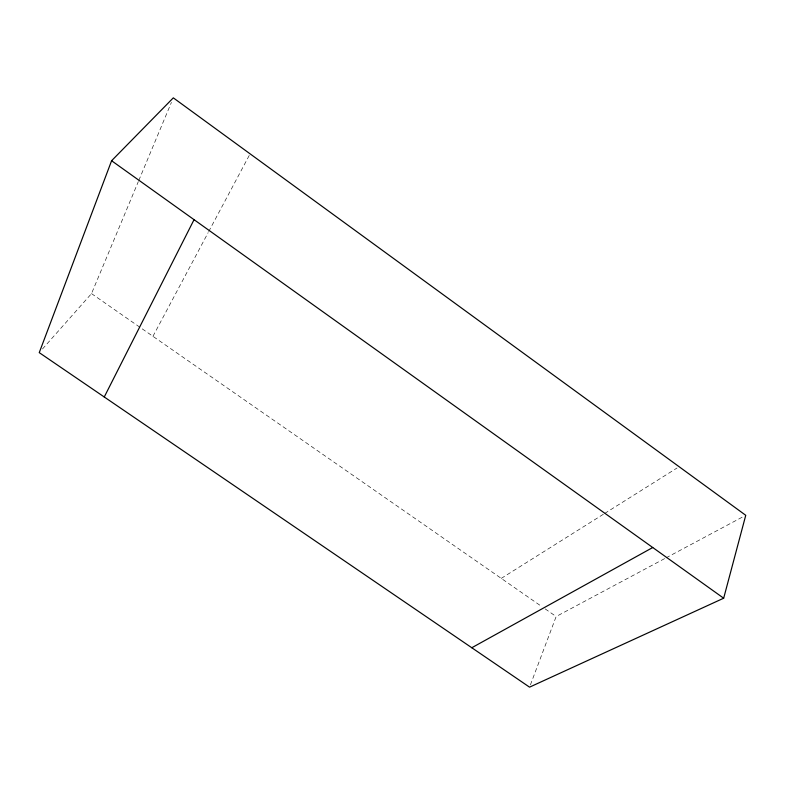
<?xml version="1.0" encoding="UTF-8"?>
<svg xmlns="http://www.w3.org/2000/svg" width="785" height="785" viewBox="0 0 785 785"><rect width="100%" height="100%" fill="white"/><g stroke="black" fill="none" stroke-linecap="round" stroke-linejoin="round"><path stroke-width="0.59" stroke-dasharray="3.92 2.94" d="M530.415 684.873L556.153 616.529L664.954 558.439M42.468 349.001L91.511 293.619L138.327 181.59M138.798 180.452L171.424 102.374M152.947 336.314L208.133 232.654M208.702 231.575L249.512 154.92M501.262 578.388L603.626 514.106M604.666 513.459L677.043 468.007M666.033 557.86L743.591 516.452M91.511 293.619L541.179 606.128M545.173 608.895L556.153 616.529"/><path stroke-width="1.18" d="M723.672 598.209L745.75 515.303L173.318 97.85L111.598 160.739L39.25 352.632L529.551 687.15L723.672 598.209L111.598 160.739M104.258 396.984L194.052 219.672M471.805 647.743L652.737 547.518"/></g></svg>
